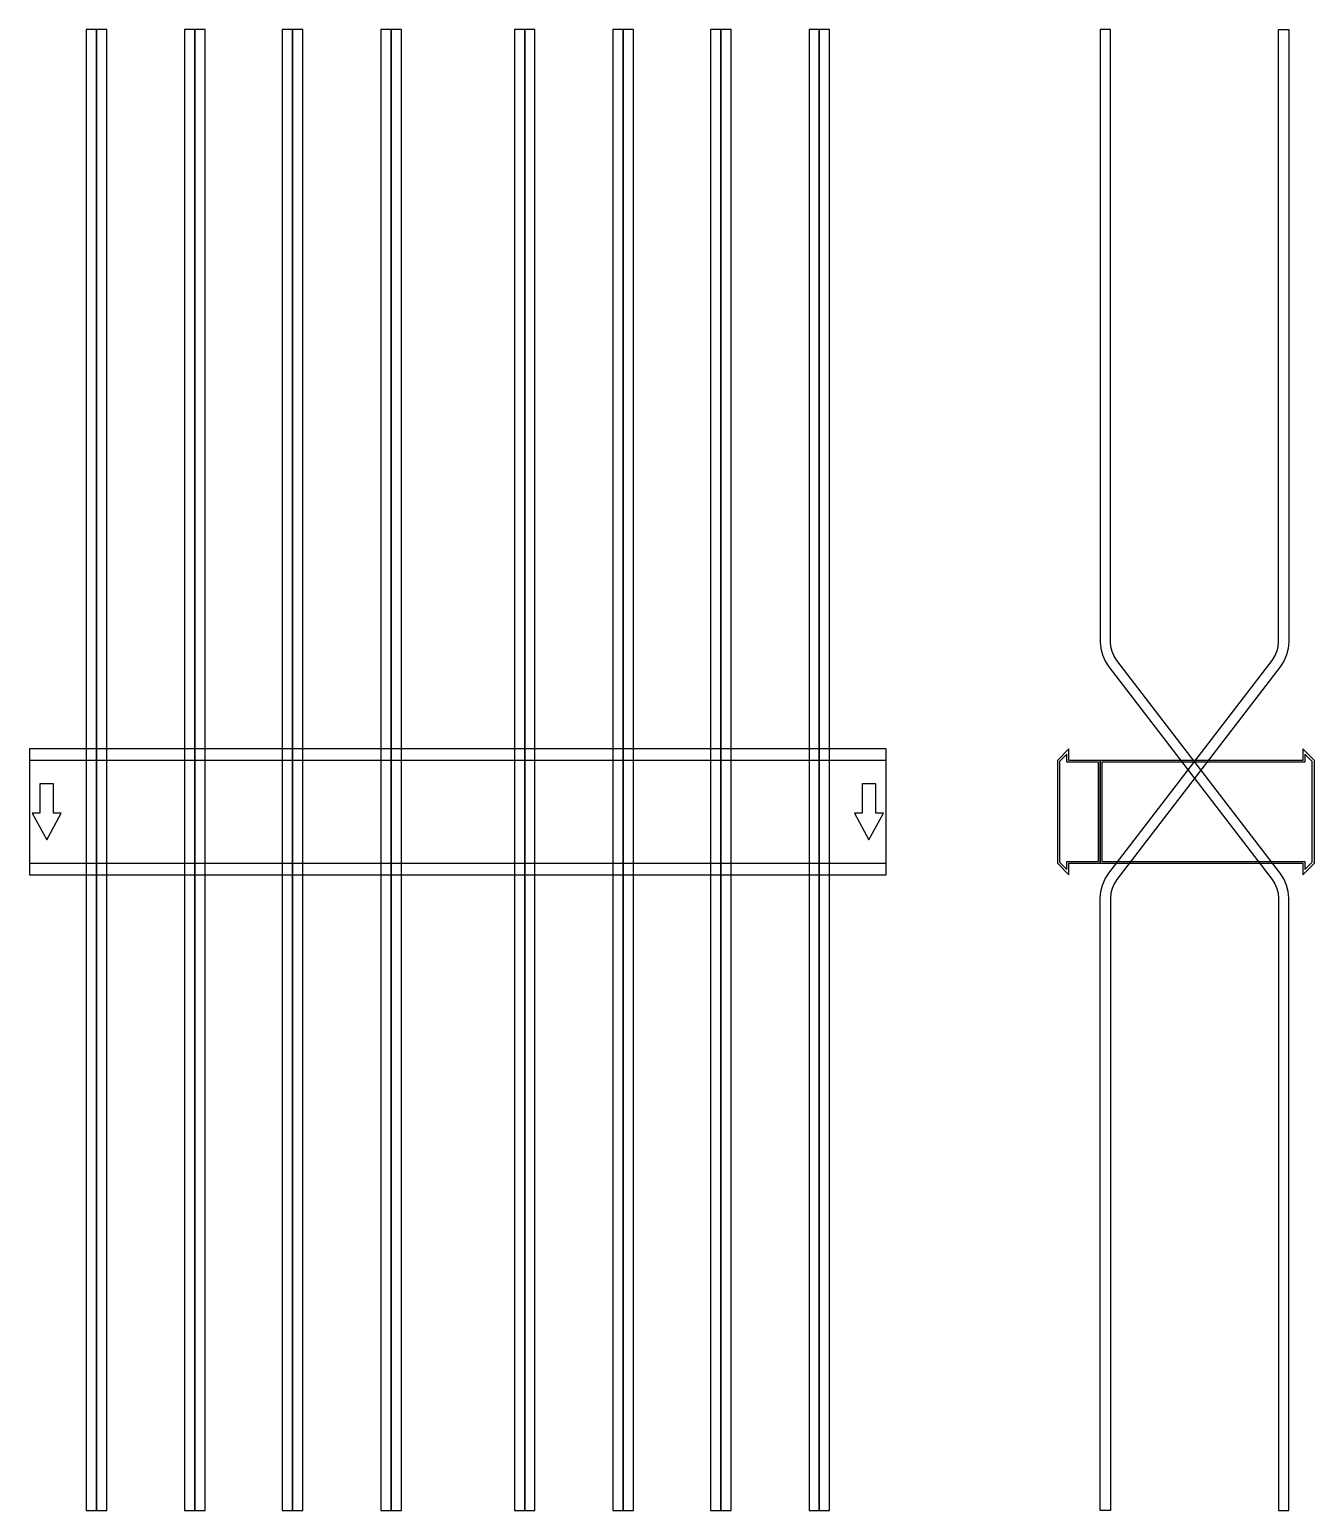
# Model space of a CAD drawing. Extents: x 0 to 1500, y -815 to 913.
import ezdxf

# ---------------------------------------------------------------- set-up
doc = ezdxf.new("R2010")
doc.units = 0
doc.layers.add('Halfen', color=7, linetype='CONTINUOUS')

msp = doc.modelspace()

# ---------------------------------------------------------------- linework, layer by layer
at = {"layer": 'Halfen', "color": 7}
for points in [[(78, -815.455), (78, 913.129), (66, 913.129), (66, -815.455)], [(90, -815.455), (90, 913.129), (78, 913.129), (78, -815.455)], [(193, -815.455), (193, 913.129), (181, 913.129), (181, -815.455)], [(205, -815.455), (205, 913.129), (193, 913.129), (193, -815.455)], [(307, -815.455), (307, 913.129), (295, 913.129), (295, -815.455)], [(319, -815.455), (319, 913.129), (307, 913.129), (307, -815.455)], [(422, -815.455), (422, 913.129), (410, 913.129), (410, -815.455)], [(434, -815.455), (434, 913.129), (422, 913.129), (422, -815.455)], [(578, -815.455), (578, 913.129), (566, 913.129), (566, -815.455)], [(590, -815.455), (590, 913.129), (578, 913.129), (578, -815.455)], [(693, -815.455), (693, 913.129), (681, 913.129), (681, -815.455)], [(705, -815.455), (705, 913.129), (693, 913.129), (693, -815.455)], [(807, -815.455), (807, 913.129), (795, 913.129), (795, -815.455)], [(819, -815.455), (819, 913.129), (807, 913.129), (807, -815.455)], [(922, -815.455), (922, 913.129), (910, 913.129), (910, -815.455)], [(934, -815.455), (934, 913.129), (922, 913.129), (922, -815.455)], [(1470, -815.455), (1470, -100.956), (1469.359, -93.137), (1467.453, -85.527), (1464.332, -78.329), (1460.081, -71.735), (1269.439, 176.714), (1266.251, 181.659), (1263.911, 187.057), (1262.481, 192.765), (1262, 198.629), (1262, 252.129), (1262, 913.129), (1250, 913.129), (1250, 252.129), (1250, 198.629), (1250.641, 190.81), (1252.547, 183.2), (1255.668, 176.002), (1259.919, 169.409), (1450.561, -79.04), (1453.749, -83.986), (1456.089, -89.384), (1457.519, -95.092), (1458, -100.956), (1458, -815.455)], [(1250, -815.455), (1250, -100.956), (1250.641, -93.137), (1252.547, -85.527), (1255.668, -78.329), (1259.919, -71.735), (1450.561, 176.714), (1453.749, 181.659), (1456.089, 187.057), (1457.519, 192.765), (1458, 198.629), (1458, 252.129), (1458, 913.129), (1470, 913.129), (1470, 252.129), (1470, 198.629), (1469.359, 190.81), (1467.453, 183.2), (1464.332, 176.002), (1460.081, 169.409), (1269.439, -79.04), (1266.251, -83.986), (1263.911, -89.384), (1262.481, -95.092), (1262, -100.956), (1262, -815.455)], [(0, -73.5), (1000, -73.5), (1000, 73.5), (0, 73.5)], [(1250, -60), (1250, 60), (1213.5, 60), (1213.5, 73.5), (1200, 60), (1200, -60), (1213.5, -73.5), (1213.5, -60)], [(1500, -60), (1500, 60), (1486.5, 73.5), (1486.5, 60), (1250, 60), (1250, -60), (1486.5, -60), (1486.5, -73.5)], [(0, -60), (1000, -60), (1000, 60), (0, 60)], [(1248, -58), (1248, 58), (1211, 58), (1211, 67.25), (1202.5, 58.75), (1202.5, -58.75), (1211, -67.25), (1211, -58)], [(1497.5, -58.75), (1497.5, 58.75), (1489, 67.25), (1489, 58), (1252, 58), (1252, -58), (1489, -58), (1489, -67.25)], [(20, -32.5), (37, -1.5), (28, -1.5), (28, 32.5), (12, 32.5), (12, -1.5), (3, -1.5)], [(980, -32.5), (997, -1.5), (988, -1.5), (988, 32.5), (972, 32.5), (972, -1.5), (963, -1.5)]]:
    msp.add_lwpolyline(points, close=True, dxfattribs=at)

doc.saveas('drawing.dxf')
